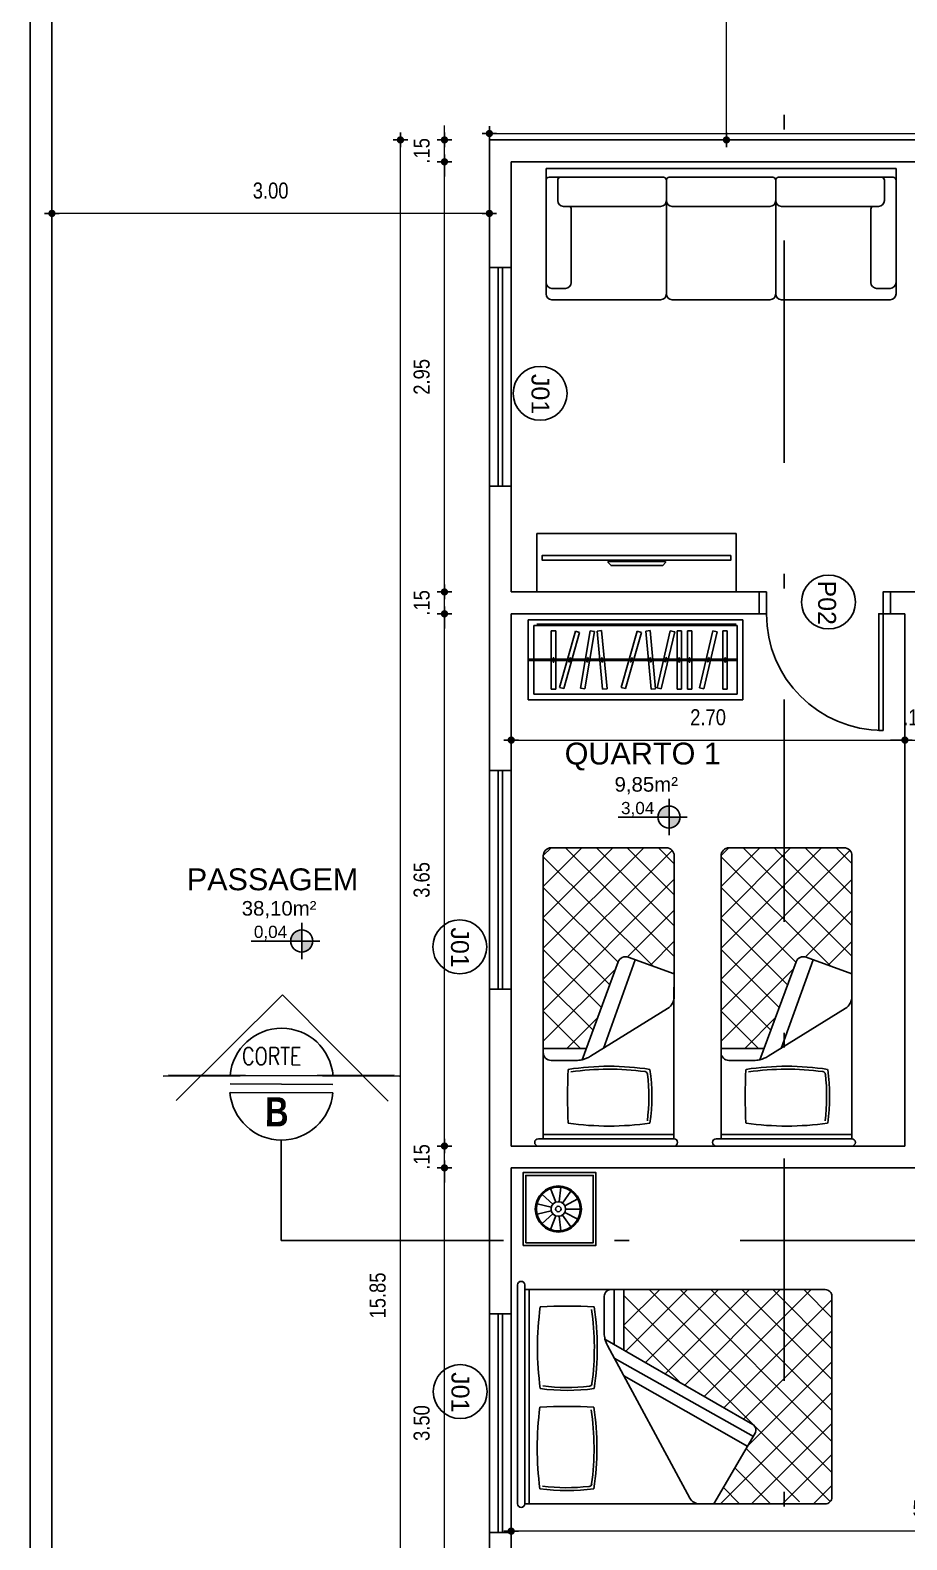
# Model space of a CAD drawing. Header units: millimetres. Extents: x 3212 to 6878, y 1640 to 3386.
# Drawn here: x 3228.04 to 3234.05, y 1709.3 to 1719.66 of the extents above; entities that cross this region are included whole.
import ezdxf
from ezdxf.enums import TextEntityAlignment as Align

# ---------------------------------------------------------------- set-up
doc = ezdxf.new("R2010")
doc.units = ezdxf.units.MM
doc.header["$LTSCALE"] = 0.8
doc.linetypes.add('DASHDOT2', pattern=[12.7, 6.35, -3.175, 0, -3.175])
for name, color, linetype in [('0-COTAS', 8, 'Continuous'), ('A-PEN-W', 7, 'Continuous'), ('A-PEN-Y', 2, 'Continuous'), ('COTA', 2, 'Continuous'), ('MOVEIS', 7, 'Continuous'), ('NIVEIS', 1, 'Continuous')]:
    doc.layers.add(name, color=color, linetype=linetype)
doc.layers.add('COTAS', color=53, linetype='Continuous', lineweight=9)
doc.styles.add('CARIMBO_DADOS', font='arial.ttf', dxfattribs={"height": 0.1})
doc.styles.add('F2', font='ARIALN.TTF')
doc.styles.add('REG60', font='romans.shx', dxfattribs={"width": 0.8, "height": 0.15})
doc.styles.add('REGUA80', font='arial.ttf', dxfattribs={"height": 1})
doc.styles.add('SANSSERIF2', font='sanssb__.ttf', dxfattribs={"width": 0.8})
doc.styles.add('T20', font='PORT2', dxfattribs={"height": 0.2})
doc.styles.add('TEXT', font='arial.ttf')
doc.dimstyles.new('ARQUITETURA', dxfattribs={"dimtxt": 0.11, "dimasz": 0.05, "dimexe": 0.1, "dimexo": 0, "dimgap": 0.1, "dimtad": 1, "dimzin": 5, "dimdsep": 46, "dimtxsty": 'F2', "dimblk": 'COTA', "dimcen": 0, "dimse1": 1, "dimse2": 1, "dimadec": 0, "dimazin": 0, "dimtfac": 2, "dimtix": 1, "dimtmove": 2, "dimatfit": 3, "dimldrblk": 'COTA', "dimfxl": 0, "dimtolj": 1, "dimtzin": 5, "dimarcsym": 0})

# ---------------------------------------------------------------- blocks, each defined once
blk = doc.blocks.new('cotas')
at = {"layer": 'A-PEN-Y'}
h = blk.add_hatch(color=256, dxfattribs=at)
h.paths.add_polyline_path([(0.135, 0, 0.414214), (0, 0.135), (0, 0)])
h.paths.add_polyline_path([(0, 0), (-0.135, 0, 0.414214), (0, -0.135)])
at = {"layer": 'A-PEN-W'}
for p, q in [((0, 0.223), (0, -0.223)), ((-0.223, 0), (0.621, 0))]:
    blk.add_line(p, q, dxfattribs=at)
blk.add_circle((0, 0), 0.135, dxfattribs=at)
at = {"layer": 'A-PEN-W', "style": 'T20'}
blk.add_attdef('COTA', (0.167, 0.038), '', height=0.15, dxfattribs=at)
blk = doc.blocks.new('CAMA_SLT')
at = {"layer": 'MOVEIS'}
for p, q in [((0.258, 2.045), (-0.431, 1.356)), ((0.046, 2.045), (-0.431, 1.568)), ((-0.378, 2.045), (-0.431, 1.992)), ((-0.166, 2.045), (-0.431, 1.78)), ((0.453, 2.027), (-0.431, 1.144)), ((0.319, 1.235), (-0.431, 1.984)), ((0.465, 1.301), (-0.279, 2.045)), ((0.465, 1.513), (-0.067, 2.045)), ((0.465, 1.725), (0.145, 2.045)), ((0.465, 1.937), (0.358, 2.045)), ((0.465, 1.827), (-0.435, 0.927)), ((0.082, 1.26), (-0.431, 1.772)), ((0.025, 1.105), (-0.431, 1.56)), ((0.465, 1.615), (0.147, 1.297)), ((-0.033, 0.95), (-0.431, 1.348)), ((0.465, 1.403), (0.303, 1.241)), ((0.066, 1.216), (-0.431, 0.719)), ((0.465, 1.191), (0.458, 1.184)), ((-0.09, 0.795), (-0.431, 1.136)), ((0.465, 0.6), (0.465, 1.089)), ((-0.175, 0.668), (-0.431, 0.924)), ((-0.059, 0.879), (-0.269, 0.668)), ((-0.431, 0.641), (-0.431, 0.052)), ((0.465, 0.6), (0.465, 0.05)), ((-0.465, 0.05), (0.465, 0.05)), ((-0.465, 0), (0.465, 0)), ((-0.435, 0.08), (0.465, 0.08))]:
    blk.add_line(p, q, dxfattribs=at)
for points in [[(-0.165, 0.592), (0.083, 1.263, -0.412246), (0.152, 1.295), (0.467, 1.181), (0.467, 1.991, 0.414214), (0.413, 2.045), (-0.377, 2.045, 0.414214), (-0.431, 1.991), (-0.431, 0.641, 0.414214), (-0.377, 0.587), (-0.208, 0.587, 0.057677)], [(0.467, 1.026), (0.467, 1.181), (0.152, 1.295, 0.412246), (0.083, 1.263), (-0.165, 0.592, 0.081235), (-0.108, 0.616), (0.421, 0.944, 0.259638)]]:
    blk.add_lwpolyline(points, format="xyb", close=True, dxfattribs=at)
for points in [[(-0.019, 0.668), (0.2, 1.276)], [(-0.431, 0.668), (-0.137, 0.668)]]:
    blk.add_lwpolyline(points, dxfattribs=at)
for centre, radius, start, end in [((3.253, 0.341), 3.518, 176.9884, 183.0116), ((0.02, -1.297), 1.844, 81.2758, 98.7242), ((0.02, -1.297), 1.824, 82.2329, 98.2634), ((-1.049, 0.341), 1.362, 352.1998, 7.8002), ((0.264, 0.491), 0.02, 6.4988, 82.2329), ((-1.049, 0.341), 1.342, 352.8048, 6.4988), ((0.02, 2.185), 2.048, 262.1494, 277.8506), ((-0.465, 0.025), 0.025, 90, 270), ((0.465, 0.025), 0.025, 270, 90)]:
    blk.add_arc(centre, radius, start, end, dxfattribs=at)
blk = doc.blocks.new('ARMARIO')
at = {"layer": 'MOVEIS'}
for p, q in [((-0.27, -0.523), (-0.27, 0.951)), ((-0.27, 0.951), (0.28, 0.951)), ((0.28, 0.951), (0.28, -0.523)), ((-0.23, -0.483), (-0.23, 0.911)), ((-0.23, 0.911), (0.24, 0.911)), ((0.205, 0.844), (-0.195, 0.844)), ((-0.195, 0.814), (-0.195, 0.844)), ((-0.01, 0.832), (-0.01, 0.827)), ((-0.01, 0.832), (0.02, 0.832)), ((0, -0.523), (0, 0.911)), ((0.01, -0.523), (0.01, 0.911)), ((0.02, 0.827), (0.02, 0.832)), ((0.205, 0.814), (0.205, 0.844)), ((0.24, 0.911), (0.24, -0.483)), ((0.205, 0.814), (-0.195, 0.814)), ((-0.194, 0.745), (-0.187, 0.775)), ((0.196, 0.654), (-0.194, 0.745)), ((0.203, 0.683), (-0.187, 0.775)), ((-0.01, 0.827), (0.02, 0.827)), ((-0.01, 0.72), (-0.011, 0.715)), ((-0.011, 0.715), (0.018, 0.708)), ((-0.01, 0.72), (0.019, 0.713)), ((0.018, 0.708), (0.019, 0.713)), ((0.196, 0.654), (0.203, 0.683)), ((0.205, 0.6), (-0.195, 0.6)), ((-0.195, 0.57), (-0.195, 0.6)), ((0.205, 0.57), (-0.195, 0.57)), ((0.205, 0.529), (-0.195, 0.529)), ((-0.195, 0.499), (-0.195, 0.529)), ((-0.01, 0.587), (-0.01, 0.582)), ((-0.01, 0.587), (0.02, 0.587)), ((-0.01, 0.582), (0.02, 0.582)), ((0.02, 0.582), (0.02, 0.587)), ((0.205, 0.57), (0.205, 0.6)), ((0.205, 0.499), (0.205, 0.529)), ((0.205, 0.499), (-0.195, 0.499)), ((-0.194, 0.453), (-0.187, 0.483)), ((0.196, 0.362), (-0.194, 0.453)), ((0.203, 0.391), (-0.187, 0.483)), ((-0.01, 0.428), (-0.011, 0.423)), ((-0.011, 0.423), (0.018, 0.416)), ((-0.01, 0.516), (-0.01, 0.511)), ((-0.01, 0.516), (0.02, 0.516)), ((-0.01, 0.511), (0.02, 0.511)), ((-0.01, 0.428), (0.019, 0.421)), ((0.018, 0.416), (0.019, 0.421)), ((0.02, 0.511), (0.02, 0.516)), ((0.203, 0.351), (-0.196, 0.314)), ((-0.193, 0.284), (-0.196, 0.314)), ((0.205, 0.321), (-0.193, 0.284)), ((-0.01, 0.318), (0.019, 0.321)), ((-0.01, 0.318), (-0.01, 0.313)), ((-0.01, 0.313), (0.02, 0.316)), ((0.02, 0.316), (0.019, 0.321)), ((0.196, 0.362), (0.203, 0.391)), ((0.205, 0.321), (0.203, 0.351)), ((-0.191, 0.226), (-0.183, 0.255)), ((0.194, 0.117), (-0.191, 0.226)), ((0.202, 0.146), (-0.183, 0.255)), ((-0.008, 0.192), (-0.009, 0.188)), ((-0.009, 0.188), (0.019, 0.179)), ((-0.008, 0.192), (0.021, 0.184)), ((0.019, 0.179), (0.021, 0.184)), ((0.194, 0.117), (0.202, 0.146)), ((0.203, 0.019), (-0.196, -0.018)), ((0.205, -0.011), (0.203, 0.019)), ((-0.193, -0.048), (-0.196, -0.018)), ((-0.195, -0.096), (-0.19, -0.067)), ((0.199, -0.162), (-0.195, -0.096)), ((0.205, -0.011), (-0.193, -0.048)), ((0.204, -0.133), (-0.19, -0.067)), ((-0.01, -0.014), (0.019, -0.011)), ((-0.01, -0.014), (-0.01, -0.019)), ((-0.01, -0.019), (0.02, -0.016)), ((0.02, -0.016), (0.019, -0.011)), ((-0.191, -0.198), (-0.183, -0.169)), ((0.194, -0.306), (-0.191, -0.198)), ((0.202, -0.278), (-0.183, -0.169)), ((-0.01, -0.11), (-0.011, -0.115)), ((-0.011, -0.115), (0.019, -0.119)), ((-0.01, -0.11), (0.02, -0.115)), ((0.019, -0.119), (0.02, -0.115)), ((0.199, -0.162), (0.204, -0.133)), ((-0.008, -0.231), (-0.009, -0.236)), ((-0.009, -0.236), (0.019, -0.244)), ((-0.008, -0.231), (0.021, -0.239)), ((0.019, -0.244), (0.021, -0.239)), ((0.194, -0.306), (0.202, -0.278)), ((0.205, -0.333), (-0.195, -0.333)), ((-0.195, -0.363), (-0.195, -0.333)), ((0.205, -0.363), (-0.195, -0.363)), ((-0.01, -0.346), (-0.01, -0.351)), ((-0.01, -0.346), (0.02, -0.346)), ((-0.01, -0.351), (0.02, -0.351)), ((0.02, -0.351), (0.02, -0.346)), ((0.205, -0.363), (0.205, -0.333)), ((-0.23, -0.483), (0.24, -0.483)), ((-0.27, -0.523), (0.28, -0.523))]:
    blk.add_line(p, q, dxfattribs=at)
blk = doc.blocks.new('CAMA_CSL')
at = {"layer": 'MOVEIS'}
for p, q in [((0.535, 2.156), (-0.718, 0.903)), ((0.111, 2.156), (-0.718, 1.327)), ((0.323, 2.156), (-0.718, 1.115)), ((-0.101, 2.156), (-0.718, 1.539)), ((-0.313, 2.156), (-0.718, 1.751)), ((-0.525, 2.156), (-0.718, 1.964)), ((0.735, 2.144), (-0.679, 0.73)), ((0.092, 1.416), (-0.649, 2.156)), ((0.17, 1.55), (-0.436, 2.156)), ((0.353, 1.579), (-0.224, 2.156)), ((0.751, 1.393), (-0.012, 2.156)), ((0.751, 1.605), (0.2, 2.156)), ((0.751, 1.818), (0.412, 2.156)), ((0.751, 2.03), (0.624, 2.156)), ((0.014, 1.281), (-0.718, 2.014)), ((0.737, 1.934), (0.372, 1.568)), ((-0.063, 1.147), (-0.718, 1.802)), ((0.751, 1.736), (0.505, 1.49)), ((-0.141, 1.012), (-0.718, 1.59)), ((0.751, 1.523), (0.639, 1.412)), ((-0.219, 0.878), (-0.718, 1.378)), ((-0.296, 0.743), (-0.718, 1.165)), ((0.75, 1.236), (0.75, 0.05)), ((-0.082, 1.115), (-0.467, 0.73)), ((-0.474, 0.73), (-0.718, 0.975)), ((-0.72, 0.648), (-0.72, 0.05)), ((0.75, 0.05), (0.75, 0.11)), ((-0.75, 0.05), (0.75, 0.05)), ((-0.75, 0), (0.75, 0)), ((-0.72, 0.08), (0.75, 0.08))]:
    blk.add_line(p, q, dxfattribs=at)
at = {"layer": 'MOVEIS', "linetype": 'Continuous'}
for points in [[(-0.379, 0.6), (0.206, 1.613, -0.415665), (0.267, 1.629), (0.751, 1.347), (0.751, 1.922), (0.751, 2.111, 0.414214), (0.706, 2.156), (-0.673, 2.156, 0.414214), (-0.718, 2.111), (-0.718, 1.922), (-0.718, 0.64, 0.414214), (-0.673, 0.595), (-0.418, 0.595, 0.055363)], [(0.751, 1.347), (0.267, 1.629, 0.415665), (0.206, 1.613), (-0.379, 0.6, 0.068584), (-0.334, 0.617), (0.711, 1.181, 0.275591), (0.751, 1.247)]]:
    blk.add_lwpolyline(points, format="xyb", close=True, dxfattribs=at)
for points in [[(-0.249, 0.663), (0.29, 1.618)], [(-0.126, 0.73), (0.357, 1.579)], [(-0.715, 0.73), (-0.306, 0.73)], [(-0.718, 0.663), (-0.345, 0.663)]]:
    blk.add_lwpolyline(points, dxfattribs=at)
at = {"layer": 'MOVEIS'}
for centre, radius, start, end in [((2.913, 0.341), 3.518, 176.9884, 183.0116), ((-0.32, -1.297), 1.844, 81.2758, 98.7242), ((-0.32, -1.297), 1.824, 82.2329, 98.2634), ((-1.389, 0.341), 1.362, 352.1998, 7.8002), ((3.601, 0.339), 3.518, 176.9884, 183.0116), ((0.368, -1.299), 1.844, 81.2758, 98.7242), ((0.368, -1.299), 1.824, 82.2329, 98.2634), ((-0.702, 0.339), 1.362, 352.1998, 7.8002), ((-0.076, 0.491), 0.02, 6.4988, 82.2329), ((-1.389, 0.341), 1.342, 352.8048, 6.4988), ((0.612, 0.489), 0.02, 6.4988, 82.2329), ((-0.702, 0.339), 1.342, 352.8048, 6.4988), ((-0.32, 2.185), 2.048, 262.1494, 277.8506), ((0.368, 2.183), 2.048, 262.1494, 277.8506), ((-0.75, 0.025), 0.025, 90, 270), ((0.75, 0.025), 0.025, 270, 90)]:
    blk.add_arc(centre, radius, start, end, dxfattribs=at)
blk = doc.blocks.new('COTA')
at = {"layer": 'COTA'}
for p, q in [((-1, 0), (1, 0)), ((0, 1), (0, -1))]:
    blk.add_line(p, q, dxfattribs=at)
at = {"layer": 'COTA', "const_width": 0.5}
blk.add_lwpolyline([(-0.25, 0, 1), (0.25, 0, 1)], format="xyb", close=True, dxfattribs=at)
blk = doc.blocks.new('*D325')
at = {"layer": '0-COTAS', "color": 0, "lineweight": -2, "transparency": 16777216}
blk.add_line((3570.561, 1845.813), (3570.561, 1859.713), dxfattribs=at)
at = {"layer": 'Defpoints', "color": 0, "transparency": 16777216}
for p in [(3569.887, 1859.763), (3570.561, 1859.763), (3568.887, 1845.763)]:
    blk.add_point(p, dxfattribs=at)
at = {"layer": '0-COTAS', "color": 0, "lineweight": -2, "transparency": 16777216, "xscale": 0.05, "yscale": 0.05, "zscale": 0.05}
for p, rotation in [((3570.561, 1859.763), 90), ((3570.561, 1845.763), 270)]:
    blk.add_blockref('COTA', p, dxfattribs=dict(at, rotation=rotation))
at = {"layer": '0-COTAS', "color": 0, "transparency": 16777216, "insert": (3570.404, 1852.763), "char_height": 0.11, "attachment_point": 5, "rotation": 90, "style": 'F2'}
blk.add_mtext('\\A1;14.00', dxfattribs=at)
blk = doc.blocks.new('*D334')
at = {"layer": '0-COTAS', "color": 0, "lineweight": -2, "transparency": 16777216}
blk.add_line((3568.885, 1845.259), (3565.985, 1845.259), dxfattribs=at)
at = {"layer": 'Defpoints', "color": 0, "transparency": 16777216}
for p in [(3565.935, 1845.436), (3568.935, 1845.436), (3565.935, 1845.259)]:
    blk.add_point(p, dxfattribs=at)
at = {"layer": '0-COTAS', "color": 0, "lineweight": -2, "transparency": 16777216, "xscale": 0.05, "yscale": 0.05, "zscale": 0.05, "rotation": 180}
blk.add_blockref('COTA', (3565.935, 1845.259), dxfattribs=at)
at = {"layer": '0-COTAS', "color": 0, "lineweight": -2, "transparency": 16777216, "xscale": 0.05, "yscale": 0.05, "zscale": 0.05}
blk.add_blockref('COTA', (3568.935, 1845.259), dxfattribs=at)
at = {"layer": '0-COTAS', "color": 0, "transparency": 16777216, "insert": (3567.435, 1845.415), "char_height": 0.11, "attachment_point": 5, "style": 'F2'}
blk.add_mtext('\\A1;3.00', dxfattribs=at)
blk = doc.blocks.new('*D426')
at = {"layer": '0-COTAS', "color": 0, "lineweight": -2, "transparency": 16777216}
blk.add_line((3568.627, 1838.913), (3568.627, 1842.463), dxfattribs=at)
at = {"layer": 'Defpoints', "color": 0, "transparency": 16777216}
for p in [(3568.627, 1842.513), (3569.085, 1842.513), (3569.085, 1838.863)]:
    blk.add_point(p, dxfattribs=at)
at = {"layer": '0-COTAS', "color": 0, "lineweight": -2, "transparency": 16777216, "xscale": 0.05, "yscale": 0.05, "zscale": 0.05}
for p, rotation in [((3568.627, 1842.513), 90), ((3568.627, 1838.863), 270)]:
    blk.add_blockref('COTA', p, dxfattribs=dict(at, rotation=rotation))
at = {"layer": '0-COTAS', "color": 0, "transparency": 16777216, "insert": (3568.471, 1840.688), "char_height": 0.11, "attachment_point": 5, "rotation": 90, "style": 'F2'}
blk.add_mtext('\\A1;3.65', dxfattribs=at)
blk = doc.blocks.new('*D427')
at = {"layer": '0-COTAS', "color": 0, "lineweight": -2, "transparency": 16777216}
for p, q in [((3568.627, 1842.713), (3568.627, 1842.763)), ((3568.627, 1842.513), (3568.627, 1842.663)), ((3568.627, 1842.463), (3568.627, 1842.413))]:
    blk.add_line(p, q, dxfattribs=at)
at = {"layer": 'Defpoints', "color": 0, "transparency": 16777216}
for p in [(3568.627, 1842.663), (3569.085, 1842.663), (3569.085, 1842.513)]:
    blk.add_point(p, dxfattribs=at)
at = {"layer": '0-COTAS', "color": 0, "lineweight": -2, "transparency": 16777216, "xscale": 0.05, "yscale": 0.05, "zscale": 0.05}
for p, rotation in [((3568.627, 1842.663), 270), ((3568.627, 1842.513), 90)]:
    blk.add_blockref('COTA', p, dxfattribs=dict(at, rotation=rotation))
at = {"layer": '0-COTAS', "color": 0, "transparency": 16777216, "insert": (3568.471, 1842.588), "char_height": 0.11, "attachment_point": 5, "rotation": 90, "style": 'F2'}
blk.add_mtext('\\A1;.15', dxfattribs=at)
blk = doc.blocks.new('*D335')
at = {"layer": '0-COTAS', "color": 0, "lineweight": -2, "transparency": 16777216}
blk.add_line((3574.785, 1836.222), (3569.135, 1836.222), dxfattribs=at)
at = {"layer": 'Defpoints', "color": 0, "transparency": 16777216}
for p in [(3569.085, 1836.307), (3574.835, 1836.259), (3569.085, 1836.222)]:
    blk.add_point(p, dxfattribs=at)
at = {"layer": '0-COTAS', "color": 0, "lineweight": -2, "transparency": 16777216, "xscale": 0.05, "yscale": 0.05, "zscale": 0.05, "rotation": 180}
blk.add_blockref('COTA', (3569.085, 1836.222), dxfattribs=at)
at = {"layer": '0-COTAS', "color": 0, "lineweight": -2, "transparency": 16777216, "xscale": 0.05, "yscale": 0.05, "zscale": 0.05}
blk.add_blockref('COTA', (3574.835, 1836.222), dxfattribs=at)
at = {"layer": '0-COTAS', "color": 0, "transparency": 16777216, "insert": (3571.96, 1836.378), "char_height": 0.11, "attachment_point": 5, "style": 'F2'}
blk.add_mtext('\\A1;5.75', dxfattribs=at)
blk = doc.blocks.new('*D429')
at = {"layer": '0-COTAS', "color": 0, "lineweight": -2, "transparency": 16777216}
blk.add_line((3569.135, 1841.647), (3571.735, 1841.647), dxfattribs=at)
at = {"layer": 'Defpoints', "color": 0, "transparency": 16777216}
for p in [(3569.085, 1842.513), (3571.785, 1842.513), (3571.785, 1841.647)]:
    blk.add_point(p, dxfattribs=at)
at = {"layer": '0-COTAS', "color": 0, "lineweight": -2, "transparency": 16777216, "xscale": 0.05, "yscale": 0.05, "zscale": 0.05, "rotation": 180}
blk.add_blockref('COTA', (3569.085, 1841.647), dxfattribs=at)
at = {"layer": '0-COTAS', "color": 0, "lineweight": -2, "transparency": 16777216, "xscale": 0.05, "yscale": 0.05, "zscale": 0.05}
blk.add_blockref('COTA', (3571.785, 1841.647), dxfattribs=at)
at = {"layer": '0-COTAS', "color": 0, "transparency": 16777216, "insert": (3570.435, 1841.803), "char_height": 0.11, "attachment_point": 5, "style": 'F2'}
blk.add_mtext('\\A1;2.70', dxfattribs=at)
blk = doc.blocks.new('*D430')
at = {"layer": '0-COTAS', "color": 0, "lineweight": -2, "transparency": 16777216}
for p, q in [((3571.735, 1841.647), (3571.685, 1841.647)), ((3571.785, 1841.647), (3571.935, 1841.647)), ((3571.985, 1841.647), (3572.035, 1841.647))]:
    blk.add_line(p, q, dxfattribs=at)
at = {"layer": 'Defpoints', "color": 0, "transparency": 16777216}
for p in [(3571.785, 1842.513), (3571.935, 1841.647), (3571.935, 1841.647)]:
    blk.add_point(p, dxfattribs=at)
at = {"layer": '0-COTAS', "color": 0, "lineweight": -2, "transparency": 16777216, "xscale": 0.05, "yscale": 0.05, "zscale": 0.05}
blk.add_blockref('COTA', (3571.785, 1841.647), dxfattribs=at)
at = {"layer": '0-COTAS', "color": 0, "lineweight": -2, "transparency": 16777216, "xscale": 0.05, "yscale": 0.05, "zscale": 0.05, "rotation": 180}
blk.add_blockref('COTA', (3571.935, 1841.647), dxfattribs=at)
at = {"layer": '0-COTAS', "color": 0, "transparency": 16777216, "insert": (3571.86, 1841.803), "char_height": 0.11, "attachment_point": 5, "style": 'F2'}
blk.add_mtext('\\A1;.15', dxfattribs=at)
blk = doc.blocks.new('*D338')
at = {"layer": '0-COTAS', "color": 0, "lineweight": -2, "transparency": 16777216}
for p, q in [((3568.627, 1845.813), (3568.627, 1845.863)), ((3568.627, 1845.613), (3568.627, 1845.763)), ((3568.627, 1845.563), (3568.627, 1845.513))]:
    blk.add_line(p, q, dxfattribs=at)
at = {"layer": 'Defpoints', "color": 0, "transparency": 16777216}
for p in [(3568.627, 1845.763), (3569.637, 1845.763), (3569.7, 1845.613)]:
    blk.add_point(p, dxfattribs=at)
at = {"layer": '0-COTAS', "color": 0, "lineweight": -2, "transparency": 16777216, "xscale": 0.05, "yscale": 0.05, "zscale": 0.05}
for p, rotation in [((3568.627, 1845.763), 270), ((3568.627, 1845.613), 90)]:
    blk.add_blockref('COTA', p, dxfattribs=dict(at, rotation=rotation))
at = {"layer": '0-COTAS', "color": 0, "transparency": 16777216, "insert": (3568.471, 1845.688), "char_height": 0.11, "attachment_point": 5, "rotation": 90, "style": 'F2'}
blk.add_mtext('\\A1;.15', dxfattribs=at)
blk = doc.blocks.new('CRIADO')
at = {"layer": 'MOVEIS'}
for p, q in [((-0.018, 0.047), (-0.053, 0.14)), ((0.006, 0.05), (0.018, 0.149)), ((0.028, 0.041), (0.085, 0.123)), ((-0.049, 0.012), (-0.146, 0.036)), ((-0.037, 0.033), (-0.112, 0.099)), ((0.044, 0.023), (0.133, 0.07)), ((0.05, 0), (0.15, 0)), ((-0.049, -0.012), (-0.146, -0.036)), ((-0.037, -0.033), (-0.112, -0.099)), ((-0.018, -0.047), (-0.053, -0.14)), ((0.006, -0.05), (0.018, -0.149)), ((0.028, -0.041), (0.085, -0.123)), ((0.044, -0.023), (0.133, -0.07))]:
    blk.add_line(p, q, dxfattribs=at)
for points in [[(-0.242, -0.25), (0.258, -0.25), (0.258, 0.25), (-0.242, 0.25)], [(-0.223, -0.231), (0.24, -0.231), (0.24, 0.231), (-0.223, 0.231)]]:
    blk.add_lwpolyline(points, close=True, dxfattribs=at)
for radius in [0.158, 0.15, 0.05, 0.019]:
    blk.add_circle((0, 0), radius, dxfattribs=at)
blk = doc.blocks.new('*D444')
at = {"layer": '0-COTAS', "color": 0, "lineweight": -2, "transparency": 16777216}
blk.add_line((3568.627, 1835.263), (3568.627, 1838.663), dxfattribs=at)
at = {"layer": 'Defpoints', "color": 0, "transparency": 16777216}
for p in [(3568.627, 1838.713), (3569.085, 1838.713), (3569.085, 1835.213)]:
    blk.add_point(p, dxfattribs=at)
at = {"layer": '0-COTAS', "color": 0, "lineweight": -2, "transparency": 16777216, "xscale": 0.05, "yscale": 0.05, "zscale": 0.05}
for p, rotation in [((3568.627, 1838.713), 90), ((3568.627, 1835.213), 270)]:
    blk.add_blockref('COTA', p, dxfattribs=dict(at, rotation=rotation))
at = {"layer": '0-COTAS', "color": 0, "transparency": 16777216, "insert": (3568.471, 1836.963), "char_height": 0.11, "attachment_point": 5, "rotation": 90, "style": 'F2'}
blk.add_mtext('\\A1;3.50', dxfattribs=at)
blk = doc.blocks.new('*D445')
at = {"layer": '0-COTAS', "color": 0, "lineweight": -2, "transparency": 16777216}
for p, q in [((3568.627, 1838.913), (3568.627, 1838.963)), ((3568.627, 1838.713), (3568.627, 1838.863)), ((3568.627, 1838.663), (3568.627, 1838.613))]:
    blk.add_line(p, q, dxfattribs=at)
at = {"layer": 'Defpoints', "color": 0, "transparency": 16777216}
for p in [(3568.627, 1838.863), (3569.085, 1838.863), (3569.085, 1838.713)]:
    blk.add_point(p, dxfattribs=at)
at = {"layer": '0-COTAS', "color": 0, "lineweight": -2, "transparency": 16777216, "xscale": 0.05, "yscale": 0.05, "zscale": 0.05}
for p, rotation in [((3568.627, 1838.863), 270), ((3568.627, 1838.713), 90)]:
    blk.add_blockref('COTA', p, dxfattribs=dict(at, rotation=rotation))
at = {"layer": '0-COTAS', "color": 0, "transparency": 16777216, "insert": (3568.471, 1838.788), "char_height": 0.11, "attachment_point": 5, "rotation": 90, "style": 'F2'}
blk.add_mtext('\\A1;.15', dxfattribs=at)
blk = doc.blocks.new('Sofa62')
for p, q in [((-111.2, 46.3), (-111.2, -31.7)), ((-87.2, 50.3), (-107.2, 50.3)), ((-97.9, 42.5), (-107.2, 42.5)), ((-32.7, 50.3), (-87.2, 50.3)), ((-28.7, -17.7), (-28.7, 46.3)), ((-28.7, -17.7), (-28.7, 46.3)), ((-24.7, 50.3), (42.3, 50.3)), ((46.3, -17.7), (46.3, 46.3)), ((46.3, -17.7), (46.3, 46.3)), ((50.3, 50.3), (124.8, 50.3)), ((115.5, 42.5), (124.8, 42.5)), ((128.8, 46.3), (128.8, -31.7)), ((-93.9, 38.5), (-93.9, -11.7)), ((111.5, 38.5), (111.5, -11.7)), ((-103.2, -17.7), (-103.2, -31.7)), ((-99.2, -13.7), (-32.7, -13.7)), ((-28.7, -31.7), (-28.7, -17.7)), ((-28.7, -31.7), (-28.7, -17.7)), ((42.3, -13.7), (-24.7, -13.7)), ((46.3, -31.7), (46.3, -17.7)), ((116.8, -13.7), (50.3, -13.7)), ((120.8, -17.7), (120.8, -31.7)), ((-111.2, -39.7), (-111.2, -31.7)), ((128.8, -39.7), (-111.2, -39.7)), ((-109.2, -33.7), (-101.2, -33.7)), ((-101.2, -33.7), (-30.7, -33.7)), ((44.3, -33.7), (-26.7, -33.7)), ((118.8, -33.7), (48.3, -33.7)), ((126.8, -33.7), (118.8, -33.7)), ((128.8, -39.7), (128.8, -31.7))]:
    blk.add_line(p, q)
for centre, radius, start, end in [((-107.2, 46.3), 4, 90, 180), ((-107.2, 38.5), 4, 90, 180), ((-97.9, 38.5), 4, 0, 90), ((-32.7, 46.3), 4, 0, 90), ((-24.7, 46.3), 4, 90, 180), ((42.3, 46.3), 4, 0, 90), ((50.3, 46.3), 4, 90, 180), ((115.5, 38.5), 4, 90, 180), ((124.8, 46.3), 4, 0, 90), ((124.8, 38.5), 4, 0, 90), ((-99.2, -17.7), 4, 90, 180), ((-95.9, -11.7), 2, 270, 0), ((-32.7, -17.7), 4, 0, 90), ((-24.7, -17.7), 4, 90, 180), ((42.3, -17.7), 4, 0, 90), ((50.3, -17.7), 4, 90, 180), ((113.5, -11.7), 2, 180, 270), ((116.8, -17.7), 4, 0, 90), ((-109.2, -31.7), 2, 180, 270), ((-101.2, -31.7), 2, 180, 270), ((-30.7, -31.7), 2, 270, 0), ((-26.7, -31.7), 2, 180, 270), ((44.3, -31.7), 2, 270, 0), ((48.3, -31.7), 2, 180, 270), ((118.8, -31.7), 2, 270, 0), ((126.8, -31.7), 2, 270, 0)]:
    blk.add_arc(centre, radius, start, end)
blk = doc.blocks.new('*D369')
at = {"layer": '0-COTAS', "color": 0, "lineweight": -2, "transparency": 16777216}
blk.add_line((3568.627, 1842.713), (3568.627, 1845.563), dxfattribs=at)
at = {"layer": 'Defpoints', "color": 0, "transparency": 16777216}
for p in [(3568.627, 1845.613), (3569.26, 1845.613), (3569.149, 1842.663)]:
    blk.add_point(p, dxfattribs=at)
at = {"layer": '0-COTAS', "color": 0, "lineweight": -2, "transparency": 16777216, "xscale": 0.05, "yscale": 0.05, "zscale": 0.05}
for p, rotation in [((3568.627, 1845.613), 90), ((3568.627, 1842.663), 270)]:
    blk.add_blockref('COTA', p, dxfattribs=dict(at, rotation=rotation))
at = {"layer": '0-COTAS', "color": 0, "transparency": 16777216, "insert": (3568.471, 1844.138), "char_height": 0.11, "attachment_point": 5, "rotation": 90, "style": 'F2'}
blk.add_mtext('\\A1;2.95', dxfattribs=at)
blk = doc.blocks.new('*D384')
at = {"layer": '0-COTAS', "color": 0, "lineweight": -2, "transparency": 16777216}
blk.add_line((3568.985, 1845.807), (3576.585, 1845.807), dxfattribs=at)
at = {"layer": 'Defpoints', "color": 0, "transparency": 16777216}
for p in [(3568.935, 1845.763), (3576.635, 1845.807), (3576.635, 1845.763)]:
    blk.add_point(p, dxfattribs=at)
at = {"layer": '0-COTAS', "color": 0, "lineweight": -2, "transparency": 16777216, "xscale": 0.05, "yscale": 0.05, "zscale": 0.05, "rotation": 180}
blk.add_blockref('COTA', (3568.935, 1845.807), dxfattribs=at)
at = {"layer": '0-COTAS', "color": 0, "lineweight": -2, "transparency": 16777216, "xscale": 0.05, "yscale": 0.05, "zscale": 0.05}
blk.add_blockref('COTA', (3576.635, 1845.807), dxfattribs=at)
at = {"layer": '0-COTAS', "color": 0, "transparency": 16777216, "insert": (3572.785, 1845.964), "char_height": 0.11, "attachment_point": 5, "style": 'F2'}
blk.add_mtext('\\A1;7.70', dxfattribs=at)
blk = doc.blocks.new('*D386')
at = {"layer": '0-COTAS', "color": 0, "lineweight": -2, "transparency": 16777216}
blk.add_line((3568.325, 1829.963), (3568.325, 1845.713), dxfattribs=at)
at = {"layer": 'Defpoints', "color": 0, "transparency": 16777216}
for p in [(3568.325, 1845.763), (3568.982, 1845.763), (3572.934, 1829.913)]:
    blk.add_point(p, dxfattribs=at)
at = {"layer": '0-COTAS', "color": 0, "lineweight": -2, "transparency": 16777216, "xscale": 0.05, "yscale": 0.05, "zscale": 0.05}
for p, rotation in [((3568.325, 1845.763), 90), ((3568.325, 1829.913), 270)]:
    blk.add_blockref('COTA', p, dxfattribs=dict(at, rotation=rotation))
at = {"layer": '0-COTAS', "color": 0, "transparency": 16777216, "insert": (3568.169, 1837.838), "char_height": 0.11, "attachment_point": 5, "rotation": 90, "style": 'F2'}
blk.add_mtext('\\A1;15.85', dxfattribs=at)
blk = doc.blocks.new('arquitetura superior')
at = {"layer": '0-COTAS', "linetype": 'DASHDOT2', "ltscale": 0.3}
for p, q in [((3570.957, 1860.813), (3570.957, 1828.513)), ((3567.508, 1838.216), (3567.508, 1838.904)), ((3567.508, 1838.216), (3578.538, 1838.216))]:
    blk.add_line(p, q, dxfattribs=at)
at = {"layer": '0-COTAS'}
for p, q in [((3565.785, 1829.913), (3565.785, 1859.913)), ((3565.935, 1833.063), (3565.935, 1859.763)), ((3568.935, 1845.763), (3568.935, 1844.888)), ((3568.935, 1845.763), (3575.635, 1845.763)), ((3569.085, 1845.613), (3575.635, 1845.613)), ((3569.085, 1844.888), (3569.085, 1845.613)), ((3569.085, 1844.888), (3568.935, 1844.888)), ((3568.935, 1843.388), (3568.935, 1844.888)), ((3568.995, 1843.388), (3568.995, 1844.888)), ((3569.025, 1843.388), (3569.025, 1844.888)), ((3569.085, 1843.388), (3569.085, 1844.888)), ((3568.935, 1843.388), (3568.935, 1841.438)), ((3569.085, 1843.388), (3568.935, 1843.388)), ((3569.085, 1842.663), (3569.085, 1843.388)), ((3569.261, 1843.063), (3570.627, 1843.063)), ((3569.261, 1842.663), (3569.261, 1843.063)), ((3570.627, 1842.663), (3570.627, 1843.063)), ((3569.085, 1842.663), (3570.785, 1842.663)), ((3570.785, 1842.513), (3570.785, 1842.663)), ((3571.685, 1842.663), (3572.035, 1842.663)), ((3571.685, 1842.513), (3571.685, 1842.663)), ((3569.085, 1842.513), (3569.085, 1841.438)), ((3569.085, 1842.513), (3570.785, 1842.513)), ((3569.261, 1842.443), (3570.627, 1842.443)), ((3571.685, 1842.513), (3571.785, 1842.513)), ((3571.785, 1838.863), (3571.785, 1842.513)), ((3569.085, 1841.438), (3568.935, 1841.438)), ((3568.935, 1839.938), (3568.935, 1841.438)), ((3568.995, 1839.938), (3568.995, 1841.438)), ((3569.025, 1839.938), (3569.025, 1841.438)), ((3569.085, 1839.938), (3569.085, 1841.438)), ((3568.935, 1839.938), (3568.935, 1837.713)), ((3569.085, 1839.938), (3568.935, 1839.938)), ((3569.085, 1839.938), (3569.085, 1838.863)), ((3567.862, 1839.286), (3567.157, 1839.289)), ((3567.862, 1839.227), (3567.157, 1839.23)), ((3569.085, 1838.863), (3571.785, 1838.863)), ((3569.085, 1838.713), (3569.085, 1837.713)), ((3569.085, 1838.713), (3572.835, 1838.713)), ((3569.085, 1837.713), (3568.935, 1837.713)), ((3568.935, 1836.213), (3568.935, 1837.713)), ((3568.995, 1836.213), (3568.995, 1837.713)), ((3569.025, 1836.213), (3569.025, 1837.713)), ((3569.085, 1836.213), (3569.085, 1837.713)), ((3568.935, 1836.213), (3568.935, 1835.063)), ((3569.085, 1836.213), (3568.935, 1836.213)), ((3569.085, 1836.213), (3569.085, 1835.213))]:
    blk.add_line(p, q, dxfattribs=at)
at = {"layer": '0-COTAS', "color": 6}
for p, q in [((3566.788, 1839.175), (3567.517, 1839.899)), ((3568.241, 1839.17), (3567.517, 1839.899)), ((3566.698, 1839.343), (3568.282, 1839.349)), ((3568.318, 1839.343), (3566.734, 1839.349))]:
    blk.add_line(p, q, dxfattribs=at)
at = {"layer": '0-COTAS'}
for points in [[(3570.591, 1842.914), (3570.591, 1842.88), (3569.298, 1842.88), (3569.298, 1842.914)], [(3570.144, 1842.872), (3570.144, 1842.865), (3570.124, 1842.844), (3569.77, 1842.844), (3569.75, 1842.865), (3569.75, 1842.872)], [(3571.635, 1842.513), (3571.635, 1841.713), (3571.605, 1841.713), (3571.605, 1842.513)]]:
    blk.add_lwpolyline(points, close=True, dxfattribs=at)
for points in [[(3570.785, 1842.513), (3570.835, 1842.513), (3570.835, 1842.663), (3570.785, 1842.663)], [(3571.685, 1842.513), (3571.635, 1842.513), (3571.635, 1842.663), (3571.685, 1842.663)]]:
    blk.add_lwpolyline(points, dxfattribs=at)
for centre in [(3569.283, 1844.025), (3571.261, 1842.594), (3568.732, 1840.229), (3568.735, 1837.179)]:
    blk.add_circle(centre, 0.185, dxfattribs=at)
for centre, radius, start, end in [((3571.635, 1842.513), 0.8, 180, 270), ((3567.51, 1839.317), 0.354, 4.5691, 175.0088), ((3567.509, 1839.258), 0.354, 184.5691, 355.0088)]:
    blk.add_arc(centre, radius, start, end, dxfattribs=at)
at = {"layer": '0-COTAS', "xscale": 0.01000000000001933, "yscale": 0.01000000000001933, "zscale": 0.01000000000001933, "rotation": 180}
blk.add_blockref('Sofa62', (3570.612, 1845.17), dxfattribs=at)
at = {"layer": '0-COTAS', "rotation": 270}
for name, p in [('ARMARIO', (3569.723, 1842.202)), ('CAMA_CSL', (3569.128, 1837.16))]:
    blk.add_blockref(name, p, dxfattribs=at)
at = {"layer": '0-COTAS', "color": 1}
ref = blk.add_blockref('cotas', (3570.167, 1841.119), dxfattribs=dict(at, xscale=-0.5599999999976717, yscale=0.5599999999994907, zscale=0.5599999999994907))
ref.add_attrib('COTA', '3,04', (3569.838, 1841.139), dxfattribs={"layer": 'NIVEIS', "color": 1, "height": 0.084, "style": 'TEXT'})
at = {"layer": '0-COTAS'}
for name, p in [('CAMA_SLT', (3569.736, 1838.863)), ('CAMA_SLT', (3570.955, 1838.863)), ('CRIADO', (3569.408, 1838.431))]:
    blk.add_blockref(name, p, dxfattribs=at)
at = {"layer": '0-COTAS', "color": 1}
ref = blk.add_blockref('cotas', (3567.648, 1840.269), dxfattribs=dict(at, xscale=-0.5599999999976717, yscale=0.5599999999994907, zscale=0.5599999999994907))
ref.add_attrib('COTA', '0,04', (3567.32, 1840.29), dxfattribs={"layer": 'NIVEIS', "color": 1, "height": 0.084, "style": 'TEXT'})
at = {"layer": '0-COTAS', "style": 'REGUA80'}
for s, p in [('J01', (3569.224, 1844.02)), ('P02', (3571.19, 1842.589)), ('J01', (3568.672, 1840.224)), ('J01', (3568.675, 1837.174))]:
    blk.add_text(s, height=0.1226, rotation=270, dxfattribs=at).set_placement(p, align=Align.CENTER)
at = {"layer": '0-COTAS', "color": 7, "width": 0.8}
for s, height, style, p in [('CORTE', 0.12, 'REG60', (3567.238, 1839.42)), ('B', 0.2, 'SANSSERIF2', (3567.396, 1838.998))]:
    blk.add_text(s, height=height, rotation=359.789, dxfattribs=dict(at, style=style)).set_placement(p)
at = {"layer": '0-COTAS', "color": 230, "char_height": 0.15, "attachment_point": 5, "style": 'CARIMBO_DADOS'}
for s, width, insert in [('QUARTO 1', 1.43702, (3569.987, 1841.534)), ('PASSAGEM', 0.84921, (3567.448, 1840.691))]:
    blk.add_mtext_dynamic_manual_height_columns(s, width=width, gutter_width=0.5, heights=[0], dxfattribs=dict(at, insert=insert))
at = {"layer": '0-COTAS', "color": 230, "char_height": 0.1, "attachment_point": 5, "style": 'CARIMBO_DADOS'}
for s, insert in [('9,85m²', (3570.011, 1841.334)), ('38,10m²', (3567.493, 1840.484))]:
    blk.add_mtext(s, dxfattribs=dict(at, insert=insert))
at = {"layer": '0-COTAS'}
for base, p1, p2, picture, middle in [((3570.561, 1859.763), (3568.887, 1845.763), (3569.887, 1859.763), '*D325', (3570.404, 1852.763)), ((3568.627, 1845.763), (3569.7, 1845.613), (3569.637, 1845.763), '*D338', (3568.471, 1845.688)), ((3568.325, 1845.763), (3572.934, 1829.913), (3568.982, 1845.763), '*D386', (3568.169, 1837.838)), ((3568.627, 1845.613), (3569.149, 1842.663), (3569.26, 1845.613), '*D369', (3568.471, 1844.138)), ((3568.627, 1842.663), (3569.085, 1842.513), (3569.085, 1842.663), '*D427', (3568.471, 1842.588)), ((3568.627, 1842.513), (3569.085, 1838.863), (3569.085, 1842.513), '*D426', (3568.471, 1840.688)), ((3568.627, 1838.863), (3569.085, 1838.713), (3569.085, 1838.863), '*D445', (3568.471, 1838.788)), ((3568.627, 1838.713), (3569.085, 1835.213), (3569.085, 1838.713), '*D444', (3568.471, 1836.963))]:
    dim = blk.add_linear_dim(base=base, p1=p1, p2=p2, angle=90, dimstyle='ARQUITETURA', dxfattribs=at)
    dim.commit()
    dim.dimension.update_dxf_attribs({"geometry": picture, "text_midpoint": middle})
for base, p1, p2, picture, middle in [((3576.635, 1845.807), (3568.935, 1845.763), (3576.635, 1845.763), '*D384', (3572.785, 1845.964)), ((3565.935, 1845.259), (3568.935, 1845.436), (3565.935, 1845.436), '*D334', (3567.435, 1845.415)), ((3571.785, 1841.647), (3569.085, 1842.513), (3571.785, 1842.513), '*D429', (3570.435, 1841.803)), ((3571.935, 1841.647), (3571.785, 1842.513), (3571.935, 1841.647), '*D430', (3571.86, 1841.803)), ((3569.085, 1836.222), (3574.835, 1836.259), (3569.085, 1836.307), '*D335', (3571.96, 1836.378))]:
    dim = blk.add_linear_dim(base=base, p1=p1, p2=p2, dimstyle='ARQUITETURA', dxfattribs=at)
    dim.commit()
    dim.dimension.update_dxf_attribs({"geometry": picture, "text_midpoint": middle})

msp = doc.modelspace()

# ---------------------------------------------------------------- block references
at = {"layer": 'COTAS'}
msp.add_blockref('arquitetura superior', (-337.745, -126.858), dxfattribs=at)

doc.saveas('drawing.dxf')
